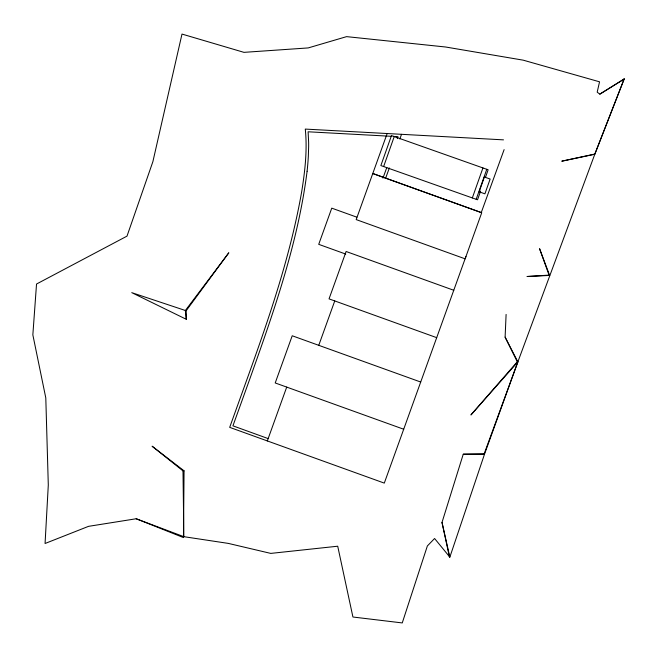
<?xml version="1.0" encoding="UTF-8"?>
<svg xmlns="http://www.w3.org/2000/svg" width="657" height="657" viewBox="0 0 657 657"><rect width="100%" height="100%" fill="white"/><g stroke="black" fill="none" stroke-linecap="round" stroke-linejoin="round"><path stroke-width="0.99" d="M599.857 94.14L624.15 79.021L599.857 94.14L597.188 92.185L599.545 81.813L523.194 60.165L445.594 47L346.6 36.636L308.223 47.92L243.961 52.355L181.989 34.074L152.884 161.655L127.006 236.126L36.529 284.029L32.85 334.856L45.793 397.912L48.298 484.997L45.07 543.495L88.547 526.339L136.188 518.759L183.467 537.582L184.059 470.823L152.095 446.202L182.999 470.897L184.059 470.823M594.675 154.075L561.768 161.187L594.79 154.264L624.15 79.021L594.79 154.264L517.864 361.876L517.289 361.785L505.11 337.131L506.104 314.424M307.098 171.239C298.081 242.86 273.854 311.459 249.742 379.13L232.939 425.835L268.081 438.564M449.421 556.947L442.005 522.438L463.251 454.201L484.176 453.839L484.48 454.274L449.84 557.12L434.581 538.502L427.362 545.959L402.256 622.926L352.924 617.013L337.714 546.213L270.774 553.399L228.291 543.396L183.853 536.679L136.188 518.759M383.631 166.558L394.241 136.566M472.326 197.929L482.936 167.946M476.177 199.293L486.788 169.301M480.62 191.072L477.54 199.777L380.863 165.572L391.473 135.588L488.143 169.785L485.408 177.521M267.309 440.97L286.715 387.096M387.162 133.535L356.193 219.594L465.123 258.833L481.729 212.728L372.798 173.497M318.768 345.311L334.75 300.931M465.936 256.476L384.296 483.109L229.687 427.354L247.352 378.268C269.337 317.282 290.517 255.524 301.719 191.499C305.02 170.91 307.427 149.919 305.283 129.084L503.5 139.859M382.965 178.121L386.801 167.51M397.28 138.594L397.978 136.672L393.297 136.418M385.626 178.244L389.346 167.962M399.842 138.988L401.534 134.315M504.116 149.615L481.252 212.556L372.765 173.53M484.176 453.839L517.864 361.876L505.11 337.131M186.153 310.753L228.825 252.764L185.348 310.523L186.292 319.294L131.753 292.644L186.153 310.753L186.292 319.294M517.289 361.785L470.921 414.961L517.864 361.876L484.48 454.274L463.251 454.201M549.055 275.111L526.988 276.507L549.646 275.431L539.569 248.683L549.055 275.111L549.646 275.431M391.424 136.311L308.108 131.786L308.626 142.183A181.447 181.447 0 0 1 308.642 146.807L308.33 156.407A275.324 275.324 0 0 1 307.09 171.239M356.858 217.18L331.76 208.146L318.719 244.338L345.746 254.078M453.765 290.271L346.108 251.491L329.042 298.878L436.7 337.657M420.71 382.037L292.217 335.768L275.217 382.957L403.702 429.235M442.005 522.438L449.84 557.12M182.999 470.897L183.853 536.679M484.39 177.004L479.15 191.795L484.907 193.831L490.138 179.041L484.39 177.004"/></g></svg>
